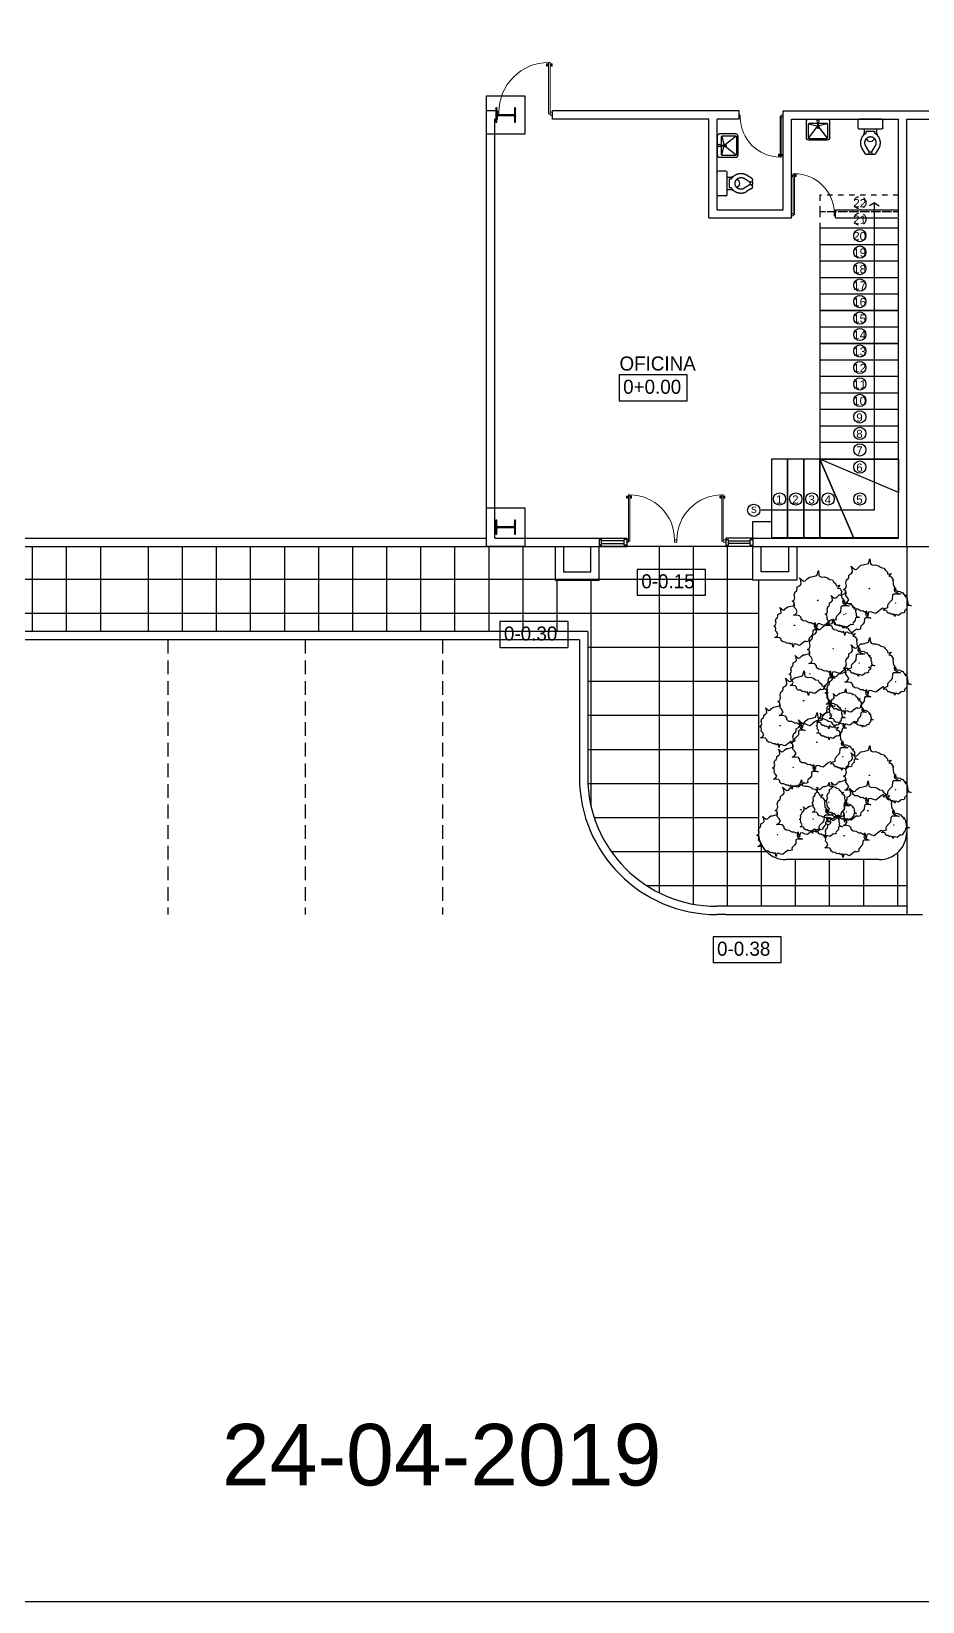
# Model space of a CAD drawing. Header units: inches. Extents: x 13 to 185, y 7 to 119.
# Drawn here: x 52.19 to 68.41, y 7.15 to 35.72 of the extents above; entities that cross this region are included whole.
import ezdxf

# ---------------------------------------------------------------- set-up
doc = ezdxf.new("R2010")
doc.units = ezdxf.units.IN
doc.header["$MEASUREMENT"] = 0
doc.linetypes.add('HIDDEN', pattern=[0.375, 0.25, -0.125])
for name, color, linetype in [('A-SANITARIOS Y LAVAMANOS', 1, 'Continuous'), ('AR_PAREDES', 2, 'Continuous'), ('arboles', 8, 'Continuous'), ('ARQ EXTERIORES', 2, 'Continuous'), ('ARQ TEXT', 2, 'Continuous'), ('DIM', 1, 'Continuous'), ('STL-HTCH', 1, 'Continuous'), ('STL-OBJT', 3, 'Continuous'), ('VENTANAS', 1, 'Continuous')]:
    doc.layers.add(name, color=color, linetype=linetype)
doc.layers.add('PUERTA', color=1, linetype='Continuous', lineweight=18)
doc.styles.add('ARQ', font='GOTHIC.TTF')
doc.styles.add('RO1', font='arial.ttf')
doc.styles.get("Standard").update_dxf_attribs({"font": 'arial.ttf'})

# ---------------------------------------------------------------- blocks, each defined once
blk = doc.blocks.new('INODORO')
for p, q in [((0, -0.225), (0, 0.225)), ((0.175, 0.25), (0.025, 0.25)), ((0.2, -0.225), (0.2, 0.225)), ((0.2, 0.126), (0.244, 0.126)), ((0.244, 0.126), (0.25, 0.126)), ((0.244, 0.084), (0.244, -0.084)), ((0.281, 0.084), (0.244, 0.084)), ((0.25, 0.126), (0.257, 0.126)), ((0.257, 0.126), (0.263, 0.127)), ((0.263, 0.127), (0.27, 0.127)), ((0.27, 0.127), (0.276, 0.128)), ((0.276, 0.128), (0.282, 0.129)), ((0.284, 0.09), (0.281, 0.084)), ((0.282, 0.129), (0.289, 0.131)), ((0.288, 0.096), (0.284, 0.09)), ((0.292, 0.102), (0.288, 0.096)), ((0.289, 0.131), (0.295, 0.132)), ((0.296, 0.108), (0.292, 0.102)), ((0.295, 0.132), (0.301, 0.134)), ((0.3, 0.113), (0.296, 0.108)), ((0.305, 0.119), (0.3, 0.113)), ((0.301, 0.134), (0.307, 0.136)), ((0.309, 0.124), (0.305, 0.119)), ((0.307, 0.136), (0.313, 0.138)), ((0.314, 0.129), (0.309, 0.124)), ((0.313, 0.138), (0.319, 0.141)), ((0.319, 0.134), (0.314, 0.129)), ((0.319, 0.141), (0.325, 0.143)), ((0.325, 0.139), (0.319, 0.134)), ((0.325, 0.143), (0.33, 0.146)), ((0.33, 0.144), (0.325, 0.139)), ((0.33, 0.146), (0.336, 0.149)), ((0.336, 0.148), (0.33, 0.144)), ((0.342, 0.153), (0.336, 0.148)), ((0.336, 0.149), (0.342, 0.152)), ((0.348, 0.157), (0.342, 0.153)), ((0.354, 0.161), (0.348, 0.157)), ((0.361, 0.165), (0.354, 0.161)), ((0.355, 0.011), (0.354, 0.008)), ((0.354, 0.008), (0.354, 0.004)), ((0.354, 0.004), (0.354, 0)), ((0.354, 0), (0.354, -0.004)), ((0.356, 0.019), (0.355, 0.015)), ((0.355, 0.015), (0.355, 0.011)), ((0.357, 0.022), (0.356, 0.019)), ((0.358, 0.029), (0.357, 0.026)), ((0.357, 0.026), (0.357, 0.022)), ((0.36, 0.033), (0.358, 0.029)), ((0.361, 0.036), (0.36, 0.033)), ((0.368, 0.168), (0.361, 0.165)), ((0.362, 0.04), (0.361, 0.036)), ((0.364, 0.043), (0.362, 0.04)), ((0.365, 0.046), (0.364, 0.043)), ((0.367, 0.05), (0.365, 0.046)), ((0.369, 0.053), (0.367, 0.05)), ((0.374, 0.172), (0.368, 0.168)), ((0.371, 0.056), (0.369, 0.053)), ((0.374, 0.06), (0.371, 0.056)), ((0.381, 0.175), (0.374, 0.172)), ((0.376, 0.063), (0.374, 0.06)), ((0.378, 0.066), (0.376, 0.063)), ((0.381, 0.069), (0.378, 0.066)), ((0.388, 0.178), (0.381, 0.175)), ((0.383, 0.072), (0.381, 0.069)), ((0.386, 0.074), (0.383, 0.072)), ((0.389, 0.077), (0.386, 0.074)), ((0.395, 0.181), (0.388, 0.178)), ((0.392, 0.08), (0.389, 0.077)), ((0.395, 0.082), (0.392, 0.08)), ((0.402, 0.183), (0.395, 0.181)), ((0.398, 0.085), (0.395, 0.082)), ((0.401, 0.087), (0.398, 0.085)), ((0.404, 0.089), (0.401, 0.087)), ((0.409, 0.185), (0.402, 0.183)), ((0.408, 0.091), (0.404, 0.089)), ((0.411, 0.093), (0.408, 0.091)), ((0.417, 0.187), (0.409, 0.185)), ((0.415, 0.095), (0.411, 0.093)), ((0.418, 0.097), (0.415, 0.095)), ((0.424, 0.189), (0.417, 0.187)), ((0.422, 0.099), (0.418, 0.097)), ((0.426, 0.101), (0.422, 0.099)), ((0.431, 0.191), (0.424, 0.189)), ((0.43, 0.102), (0.426, 0.101)), ((0.434, 0.104), (0.43, 0.102)), ((0.439, 0.192), (0.431, 0.191)), ((0.437, 0.105), (0.434, 0.104)), ((0.441, 0.106), (0.437, 0.105)), ((0.446, 0.193), (0.439, 0.192)), ((0.445, 0.107), (0.441, 0.106)), ((0.449, 0.108), (0.445, 0.107)), ((0.454, 0.194), (0.446, 0.193)), ((0.453, 0.109), (0.449, 0.108)), ((0.457, 0.11), (0.453, 0.109)), ((0.462, 0.195), (0.454, 0.194)), ((0.461, 0.111), (0.457, 0.11)), ((0.466, 0.111), (0.461, 0.111)), ((0.47, 0.195), (0.462, 0.195)), ((0.47, 0.111), (0.466, 0.111)), ((0.477, 0.196), (0.47, 0.195)), ((0.474, 0.112), (0.47, 0.111)), ((0.478, 0.112), (0.474, 0.112)), ((0.485, 0.196), (0.477, 0.196)), ((0.482, 0.112), (0.478, 0.112)), ((0.487, 0.112), (0.482, 0.112)), ((0.493, 0.195), (0.485, 0.196)), ((0.491, 0.111), (0.487, 0.112)), ((0.495, 0.111), (0.491, 0.111)), ((0.501, 0.195), (0.493, 0.195)), ((0.499, 0.111), (0.495, 0.111)), ((0.503, 0.11), (0.499, 0.111)), ((0.509, 0.194), (0.501, 0.195)), ((0.507, 0.109), (0.503, 0.11)), ((0.511, 0.108), (0.507, 0.109)), ((0.516, 0.193), (0.509, 0.194)), ((0.515, 0.108), (0.511, 0.108)), ((0.519, 0.106), (0.515, 0.108)), ((0.524, 0.192), (0.516, 0.193)), ((0.523, 0.105), (0.519, 0.106)), ((0.527, 0.104), (0.523, 0.105)), ((0.531, 0.191), (0.524, 0.192)), ((0.531, 0.103), (0.527, 0.104)), ((0.538, 0.189), (0.531, 0.191)), ((0.535, 0.101), (0.531, 0.103)), ((0.538, 0.099), (0.535, 0.101)), ((0.546, 0.187), (0.538, 0.189)), ((0.542, 0.098), (0.538, 0.099)), ((0.546, 0.096), (0.542, 0.098)), ((0.553, 0.185), (0.546, 0.187)), ((0.646, 0.034), (0.546, 0.096)), ((0.56, 0.183), (0.553, 0.185)), ((0.567, 0.18), (0.56, 0.183)), ((0.574, 0.177), (0.567, 0.18)), ((0.581, 0.174), (0.574, 0.177)), ((0.588, 0.171), (0.581, 0.174)), ((0.595, 0.167), (0.588, 0.171)), ((0.694, 0.106), (0.595, 0.167)), ((0.646, 0.034), (0.648, 0.033)), ((0.648, 0.033), (0.649, 0.032)), ((0.649, 0.032), (0.651, 0.032)), ((0.651, 0.032), (0.652, 0.031)), ((0.652, 0.031), (0.653, 0.031)), ((0.653, 0.031), (0.655, 0.03)), ((0.655, 0.03), (0.656, 0.03)), ((0.656, 0.03), (0.658, 0.029)), ((0.658, 0.029), (0.659, 0.029)), ((0.659, 0.029), (0.661, 0.029)), ((0.661, 0.029), (0.662, 0.029)), ((0.662, 0.029), (0.664, 0.028)), ((0.664, 0.028), (0.665, 0.028)), ((0.665, 0.028), (0.667, 0.028)), ((0.668, 0.025), (0.667, 0.028)), ((0.667, 0.028), (0.669, 0.028)), ((0.669, 0.021), (0.668, 0.025)), ((0.669, 0.028), (0.67, 0.028)), ((0.669, 0.018), (0.669, 0.021)), ((0.669, 0.014), (0.669, 0.018)), ((0.67, 0.011), (0.669, 0.014)), ((0.67, 0.028), (0.672, 0.028)), ((0.67, 0.007), (0.67, 0.011)), ((0.67, 0.004), (0.67, 0.007)), ((0.67, 0), (0.67, 0.004)), ((0.67, -0.003), (0.67, 0)), ((0.672, 0.028), (0.673, 0.028)), ((0.673, 0.028), (0.675, 0.028)), ((0.675, 0.028), (0.676, 0.028)), ((0.676, 0.028), (0.678, 0.029)), ((0.678, 0.029), (0.679, 0.029)), ((0.679, 0.029), (0.681, 0.029)), ((0.681, 0.029), (0.682, 0.029)), ((0.682, 0.029), (0.684, 0.03)), ((0.684, 0.03), (0.685, 0.03)), ((0.685, 0.03), (0.687, 0.031)), ((0.687, 0.031), (0.688, 0.031)), ((0.688, 0.031), (0.69, 0.032)), ((0.69, 0.032), (0.691, 0.032)), ((0.691, 0.032), (0.692, 0.033)), ((0.692, 0.033), (0.694, 0.034)), ((0.695, 0.105), (0.694, 0.106)), ((0.694, 0.034), (0.695, 0.034)), ((0.696, 0.105), (0.695, 0.105)), ((0.695, 0.034), (0.696, 0.035)), ((0.698, 0.104), (0.696, 0.105)), ((0.696, 0.035), (0.698, 0.036)), ((0.699, 0.103), (0.698, 0.104)), ((0.698, 0.036), (0.699, 0.037)), ((0.7, 0.102), (0.699, 0.103)), ((0.699, 0.037), (0.7, 0.037)), ((0.701, 0.101), (0.7, 0.102)), ((0.7, 0.037), (0.701, 0.038)), ((0.703, 0.1), (0.701, 0.101)), ((0.701, 0.038), (0.703, 0.039)), ((0.704, 0.1), (0.703, 0.1)), ((0.703, 0.039), (0.704, 0.04)), ((0.705, 0.099), (0.704, 0.1)), ((0.704, 0.04), (0.705, 0.041)), ((0.706, 0.098), (0.705, 0.099)), ((0.705, 0.041), (0.706, 0.042)), ((0.707, 0.097), (0.706, 0.098)), ((0.706, 0.042), (0.707, 0.043)), ((0.708, 0.095), (0.707, 0.097)), ((0.707, 0.043), (0.708, 0.044)), ((0.709, 0.094), (0.708, 0.095)), ((0.708, 0.044), (0.709, 0.045)), ((0.709, 0.093), (0.709, 0.094)), ((0.71, 0.092), (0.709, 0.093)), ((0.709, 0.047), (0.71, 0.048)), ((0.709, 0.045), (0.709, 0.047)), ((0.711, 0.091), (0.71, 0.092)), ((0.71, 0.048), (0.711, 0.049)), ((0.712, 0.09), (0.711, 0.091)), ((0.711, 0.049), (0.712, 0.05)), ((0.713, 0.043), (0.711, 0.049)), ((0.713, 0.088), (0.712, 0.09)), ((0.712, 0.05), (0.713, 0.051)), ((0.713, 0.087), (0.713, 0.088)), ((0.714, 0.086), (0.713, 0.087)), ((0.713, 0.053), (0.714, 0.054)), ((0.713, 0.051), (0.713, 0.053)), ((0.714, 0.037), (0.713, 0.043)), ((0.714, 0.085), (0.714, 0.086)), ((0.715, 0.083), (0.714, 0.085)), ((0.714, 0.055), (0.715, 0.056)), ((0.714, 0.054), (0.714, 0.055)), ((0.715, 0.03), (0.714, 0.037)), ((0.715, 0.082), (0.715, 0.083)), ((0.716, 0.081), (0.715, 0.082)), ((0.715, 0.058), (0.716, 0.059)), ((0.715, 0.056), (0.715, 0.058)), ((0.716, 0.024), (0.715, 0.03)), ((0.716, 0.079), (0.716, 0.081)), ((0.717, 0.078), (0.716, 0.079)), ((0.716, 0.06), (0.717, 0.062)), ((0.716, 0.059), (0.716, 0.06)), ((0.717, 0.018), (0.716, 0.024)), ((0.717, 0.077), (0.717, 0.078)), ((0.717, 0.075), (0.717, 0.077)), ((0.717, 0.074), (0.717, 0.075)), ((0.717, 0.073), (0.717, 0.074)), ((0.717, 0.071), (0.717, 0.073)), ((0.718, 0.07), (0.717, 0.071)), ((0.717, 0.068), (0.718, 0.07)), ((0.717, 0.067), (0.717, 0.068)), ((0.717, 0.066), (0.717, 0.067)), ((0.717, 0.064), (0.717, 0.066)), ((0.717, 0.063), (0.717, 0.064)), ((0.717, 0.062), (0.717, 0.063)), ((0.717, 0.012), (0.717, 0.018)), ((0.717, 0.006), (0.717, 0.012)), ((0.718, 0), (0.717, 0.006)), ((0.717, -0.006), (0.718, 0)), ((0.175, -0.25), (0.025, -0.25)), ((0.2, -0.126), (0.244, -0.126)), ((0.244, -0.084), (0.281, -0.084)), ((0.269, -0.127), (0.244, -0.126)), ((0.295, -0.133), (0.269, -0.127)), ((0.281, -0.084), (0.284, -0.09)), ((0.284, -0.09), (0.288, -0.096)), ((0.288, -0.096), (0.292, -0.102)), ((0.292, -0.102), (0.296, -0.108)), ((0.319, -0.141), (0.295, -0.133)), ((0.296, -0.108), (0.3, -0.113)), ((0.3, -0.113), (0.305, -0.119)), ((0.305, -0.119), (0.309, -0.124)), ((0.309, -0.124), (0.314, -0.129)), ((0.314, -0.129), (0.319, -0.134)), ((0.319, -0.134), (0.325, -0.139)), ((0.342, -0.152), (0.319, -0.141)), ((0.325, -0.139), (0.33, -0.144)), ((0.33, -0.144), (0.336, -0.148)), ((0.336, -0.148), (0.342, -0.152)), ((0.342, -0.152), (0.348, -0.157)), ((0.348, -0.157), (0.354, -0.161)), ((0.354, -0.004), (0.354, -0.007)), ((0.354, -0.007), (0.355, -0.011)), ((0.354, -0.161), (0.361, -0.165)), ((0.355, -0.011), (0.355, -0.015)), ((0.355, -0.015), (0.356, -0.018)), ((0.356, -0.018), (0.357, -0.022)), ((0.357, -0.022), (0.357, -0.026)), ((0.357, -0.026), (0.358, -0.029)), ((0.358, -0.029), (0.36, -0.033)), ((0.36, -0.033), (0.361, -0.036)), ((0.361, -0.036), (0.362, -0.04)), ((0.361, -0.165), (0.368, -0.168)), ((0.362, -0.04), (0.364, -0.043)), ((0.364, -0.043), (0.365, -0.046)), ((0.365, -0.046), (0.367, -0.05)), ((0.367, -0.05), (0.369, -0.053)), ((0.368, -0.168), (0.374, -0.172)), ((0.369, -0.053), (0.371, -0.056)), ((0.371, -0.056), (0.374, -0.06)), ((0.374, -0.06), (0.376, -0.063)), ((0.374, -0.172), (0.381, -0.175)), ((0.376, -0.063), (0.378, -0.066)), ((0.378, -0.066), (0.381, -0.069)), ((0.381, -0.069), (0.383, -0.072)), ((0.381, -0.175), (0.388, -0.178)), ((0.383, -0.072), (0.386, -0.074)), ((0.386, -0.074), (0.389, -0.077)), ((0.388, -0.178), (0.395, -0.181)), ((0.389, -0.077), (0.392, -0.08)), ((0.392, -0.08), (0.395, -0.082)), ((0.395, -0.082), (0.398, -0.085)), ((0.395, -0.181), (0.402, -0.183)), ((0.398, -0.085), (0.401, -0.087)), ((0.401, -0.087), (0.404, -0.089)), ((0.402, -0.183), (0.409, -0.185)), ((0.404, -0.089), (0.408, -0.091)), ((0.408, -0.091), (0.411, -0.093)), ((0.409, -0.185), (0.417, -0.187)), ((0.411, -0.093), (0.415, -0.095)), ((0.415, -0.095), (0.418, -0.097)), ((0.417, -0.187), (0.424, -0.189)), ((0.418, -0.097), (0.422, -0.099)), ((0.422, -0.099), (0.426, -0.101)), ((0.424, -0.189), (0.431, -0.191)), ((0.426, -0.101), (0.43, -0.102)), ((0.43, -0.102), (0.434, -0.104)), ((0.431, -0.191), (0.439, -0.192)), ((0.434, -0.104), (0.437, -0.105)), ((0.437, -0.105), (0.441, -0.106)), ((0.439, -0.192), (0.446, -0.193)), ((0.441, -0.106), (0.445, -0.107)), ((0.445, -0.107), (0.449, -0.108)), ((0.446, -0.193), (0.454, -0.194)), ((0.449, -0.108), (0.453, -0.109)), ((0.453, -0.109), (0.457, -0.11)), ((0.454, -0.194), (0.462, -0.195)), ((0.457, -0.11), (0.461, -0.11)), ((0.461, -0.11), (0.466, -0.111)), ((0.462, -0.195), (0.47, -0.195)), ((0.466, -0.111), (0.47, -0.111)), ((0.47, -0.111), (0.474, -0.112)), ((0.47, -0.195), (0.477, -0.196)), ((0.474, -0.112), (0.478, -0.112)), ((0.477, -0.196), (0.485, -0.195)), ((0.478, -0.112), (0.482, -0.112)), ((0.482, -0.112), (0.487, -0.112)), ((0.485, -0.195), (0.493, -0.195)), ((0.487, -0.112), (0.491, -0.111)), ((0.491, -0.111), (0.495, -0.111)), ((0.493, -0.195), (0.501, -0.195)), ((0.495, -0.111), (0.499, -0.111)), ((0.499, -0.111), (0.503, -0.11)), ((0.501, -0.195), (0.509, -0.194)), ((0.503, -0.11), (0.507, -0.109)), ((0.507, -0.109), (0.511, -0.108)), ((0.509, -0.194), (0.516, -0.193)), ((0.511, -0.108), (0.515, -0.107)), ((0.515, -0.107), (0.519, -0.106)), ((0.516, -0.193), (0.524, -0.192)), ((0.519, -0.106), (0.523, -0.105)), ((0.523, -0.105), (0.527, -0.104)), ((0.524, -0.192), (0.531, -0.191)), ((0.527, -0.104), (0.531, -0.103)), ((0.531, -0.103), (0.535, -0.101)), ((0.531, -0.191), (0.538, -0.189)), ((0.535, -0.101), (0.538, -0.099)), ((0.538, -0.099), (0.542, -0.098)), ((0.538, -0.189), (0.546, -0.187)), ((0.542, -0.098), (0.546, -0.096)), ((0.646, -0.034), (0.546, -0.096)), ((0.546, -0.187), (0.553, -0.185)), ((0.553, -0.185), (0.56, -0.183)), ((0.56, -0.183), (0.567, -0.18)), ((0.567, -0.18), (0.574, -0.177)), ((0.574, -0.177), (0.581, -0.174)), ((0.581, -0.174), (0.588, -0.171)), ((0.588, -0.171), (0.595, -0.167)), ((0.694, -0.106), (0.595, -0.167)), ((0.648, -0.033), (0.646, -0.034)), ((0.649, -0.032), (0.648, -0.033)), ((0.651, -0.032), (0.649, -0.032)), ((0.652, -0.031), (0.651, -0.032)), ((0.653, -0.031), (0.652, -0.031)), ((0.655, -0.03), (0.653, -0.031)), ((0.656, -0.03), (0.655, -0.03)), ((0.658, -0.029), (0.656, -0.03)), ((0.659, -0.029), (0.658, -0.029)), ((0.661, -0.029), (0.659, -0.029)), ((0.662, -0.028), (0.661, -0.029)), ((0.664, -0.028), (0.662, -0.028)), ((0.665, -0.028), (0.664, -0.028)), ((0.667, -0.028), (0.665, -0.028)), ((0.667, -0.028), (0.668, -0.024)), ((0.669, -0.028), (0.667, -0.028)), ((0.668, -0.024), (0.669, -0.021)), ((0.669, -0.014), (0.67, -0.01)), ((0.669, -0.017), (0.669, -0.014)), ((0.669, -0.021), (0.669, -0.017)), ((0.67, -0.028), (0.669, -0.028)), ((0.67, -0.007), (0.67, -0.003)), ((0.67, -0.01), (0.67, -0.007)), ((0.672, -0.028), (0.67, -0.028)), ((0.673, -0.028), (0.672, -0.028)), ((0.675, -0.028), (0.673, -0.028)), ((0.676, -0.028), (0.675, -0.028)), ((0.678, -0.028), (0.676, -0.028)), ((0.679, -0.029), (0.678, -0.028)), ((0.681, -0.029), (0.679, -0.029)), ((0.682, -0.029), (0.681, -0.029)), ((0.684, -0.03), (0.682, -0.029)), ((0.685, -0.03), (0.684, -0.03)), ((0.687, -0.031), (0.685, -0.03)), ((0.688, -0.031), (0.687, -0.031)), ((0.69, -0.032), (0.688, -0.031)), ((0.691, -0.032), (0.69, -0.032)), ((0.692, -0.033), (0.691, -0.032)), ((0.694, -0.034), (0.692, -0.033)), ((0.695, -0.034), (0.694, -0.034)), ((0.694, -0.106), (0.695, -0.105)), ((0.696, -0.035), (0.695, -0.034)), ((0.695, -0.105), (0.696, -0.105)), ((0.698, -0.036), (0.696, -0.035)), ((0.696, -0.105), (0.698, -0.104)), ((0.699, -0.037), (0.698, -0.036)), ((0.698, -0.104), (0.699, -0.103)), ((0.7, -0.037), (0.699, -0.037)), ((0.699, -0.103), (0.7, -0.102)), ((0.701, -0.038), (0.7, -0.037)), ((0.7, -0.102), (0.701, -0.101)), ((0.703, -0.039), (0.701, -0.038)), ((0.701, -0.101), (0.703, -0.1)), ((0.704, -0.04), (0.703, -0.039)), ((0.703, -0.1), (0.704, -0.099)), ((0.705, -0.041), (0.704, -0.04)), ((0.704, -0.099), (0.705, -0.098)), ((0.706, -0.042), (0.705, -0.041)), ((0.705, -0.098), (0.706, -0.097)), ((0.707, -0.043), (0.706, -0.042)), ((0.706, -0.097), (0.707, -0.096)), ((0.708, -0.044), (0.707, -0.043)), ((0.707, -0.096), (0.708, -0.095)), ((0.709, -0.045), (0.708, -0.044)), ((0.708, -0.095), (0.709, -0.094)), ((0.709, -0.047), (0.709, -0.045)), ((0.71, -0.048), (0.709, -0.047)), ((0.709, -0.093), (0.71, -0.092)), ((0.709, -0.094), (0.709, -0.093)), ((0.711, -0.049), (0.71, -0.048)), ((0.71, -0.092), (0.711, -0.091)), ((0.711, -0.049), (0.713, -0.043)), ((0.712, -0.05), (0.711, -0.049)), ((0.711, -0.091), (0.712, -0.09)), ((0.713, -0.051), (0.712, -0.05)), ((0.712, -0.09), (0.713, -0.088)), ((0.713, -0.043), (0.714, -0.036)), ((0.713, -0.053), (0.713, -0.051)), ((0.714, -0.054), (0.713, -0.053)), ((0.713, -0.087), (0.714, -0.086)), ((0.713, -0.088), (0.713, -0.087)), ((0.714, -0.036), (0.715, -0.03)), ((0.714, -0.055), (0.714, -0.054)), ((0.715, -0.056), (0.714, -0.055)), ((0.714, -0.085), (0.715, -0.083)), ((0.714, -0.086), (0.714, -0.085)), ((0.715, -0.03), (0.716, -0.024)), ((0.715, -0.058), (0.715, -0.056)), ((0.716, -0.059), (0.715, -0.058)), ((0.715, -0.082), (0.716, -0.081)), ((0.715, -0.083), (0.715, -0.082)), ((0.716, -0.024), (0.717, -0.018)), ((0.716, -0.06), (0.716, -0.059)), ((0.717, -0.062), (0.716, -0.06)), ((0.716, -0.079), (0.717, -0.078)), ((0.716, -0.081), (0.716, -0.079)), ((0.717, -0.012), (0.717, -0.006)), ((0.717, -0.018), (0.717, -0.012)), ((0.717, -0.063), (0.717, -0.062)), ((0.717, -0.064), (0.717, -0.063)), ((0.717, -0.066), (0.717, -0.064)), ((0.717, -0.067), (0.717, -0.066)), ((0.717, -0.068), (0.717, -0.067)), ((0.718, -0.07), (0.717, -0.068)), ((0.717, -0.071), (0.718, -0.07)), ((0.717, -0.073), (0.717, -0.071)), ((0.717, -0.074), (0.717, -0.073)), ((0.717, -0.075), (0.717, -0.074)), ((0.717, -0.077), (0.717, -0.075)), ((0.717, -0.078), (0.717, -0.077))]:
    blk.add_line(p, q)
for centre, radius, start, end in [((0.025, 0.225), 0.025, 89.9998, 179.9998), ((0.175, 0.225), 0.025, 359.9998, 89.9998), ((0.382, 0.002), 0.0739, 270.8433, 85.6521), ((0.025, -0.225), 0.025, 179.9998, 269.9998), ((0.175, -0.225), 0.025, 269.9998, 359.9998)]:
    blk.add_arc(centre, radius, start, end)
blk = doc.blocks.new('lav-1')
for p, q in [((-0.165, -0.078), (-0.017, -0.116)), ((-0.165, -0.329), (-0.014, -0.135)), ((0.165, -0.329), (0.014, -0.135)), ((0.165, -0.078), (0.017, -0.116))]:
    blk.add_line(p, q)
blk.add_lwpolyline([(-0.16, 0, 0.414214), (-0.2, -0.04), (-0.2, -0.32, 0.414214), (-0.16, -0.36), (0.16, -0.36, 0.414214), (0.2, -0.32), (0.2, -0.04, 0.414214), (0.16, 0)], format="xyb", close=True)
for points in [[(0.01, -0.073), (0.151, -0.073, -0.414214), (0.171, -0.093), (0.171, -0.315, -0.414214), (0.151, -0.335), (-0.151, -0.335, -0.414214), (-0.171, -0.315), (-0.171, -0.093, -0.414214), (-0.151, -0.073), (-0.01, -0.073)], [(0.01, -0.054), (0.01, -0.146, -1), (-0.01, -0.146), (-0.01, -0.054)]]:
    blk.add_lwpolyline(points, format="xyb")
blk.add_circle((0, -0.034), 0.0218)
for start, end in [(122.9959, 237.0041), (302.9959, 57.0041)]:
    blk.add_arc((0, -0.123), 0.0184, start, end)
blk = doc.blocks.new('P70')
at = {"layer": 'PUERTA'}
for p, q in [((455744.451, 299347.617), (455744.451, 299347.635)), ((455745.12, 299347.635), (455744.451, 299347.635)), ((455745.103, 299347.617), (455744.451, 299347.617)), ((455744.47, 299347.661), (455744.493, 299347.661)), ((455744.493, 299347.652), (455744.47, 299347.652)), ((455744.493, 299347.6), (455744.47, 299347.6)), ((455744.47, 299347.591), (455744.493, 299347.591)), ((455744.473, 299347.635), (455744.473, 299347.652)), ((455744.473, 299347.617), (455744.473, 299347.6)), ((455744.49, 299347.635), (455744.49, 299347.652)), ((455744.49, 299347.617), (455744.49, 299347.6)), ((455745.085, 299347.635), (455745.085, 299347.665)), ((455745.103, 299347.617), (455745.103, 299347.635)), ((455745.12, 299347.635), (455745.12, 299347.665)), ((455745.085, 299346.966), (455745.085, 299346.983)), ((455745.085, 299346.983), (455745.12, 299346.983)), ((455745.12, 299346.966), (455745.12, 299346.983))]:
    blk.add_line(p, q, dxfattribs=at)
for centre, radius, start, end in [((455745.085, 299347.617), 0.634, 180.0085, 270.0085), ((455744.47, 299347.657), 0.00431, 90.0085, 270.0085), ((455744.47, 299347.596), 0.00431, 90.0085, 270.0085), ((455744.493, 299347.657), 0.00431, 270.0085, 90.0085), ((455744.493, 299347.596), 0.00431, 270.0085, 90.0085)]:
    blk.add_arc(centre, radius, start, end, dxfattribs=at)
blk = doc.blocks.new('ARB')
at = {"layer": 'arboles'}
for points in [[(455747.588, 299393.836), (455747.573, 299393.893), (455747.548, 299393.88), (455747.525, 299393.895), (455747.501, 299393.893), (455747.464, 299393.915), (455747.428, 299393.917), (455747.403, 299393.939), (455747.403, 299393.959), (455747.384, 299393.981), (455747.35, 299393.986), (455747.308, 299393.986), (455747.336, 299394), (455747.356, 299394.032), (455747.338, 299394.064), (455747.319, 299394.083), (455747.323, 299394.113), (455747.317, 299394.142), (455747.293, 299394.157), (455747.316, 299394.169), (455747.327, 299394.203), (455747.319, 299394.235), (455747.329, 299394.272), (455747.35, 299394.286), (455747.356, 299394.306), (455747.356, 299394.33), (455747.386, 299394.345), (455747.401, 299394.365), (455747.398, 299394.409), (455747.384, 299394.44), (455747.409, 299394.416), (455747.434, 299394.399), (455747.453, 299394.404), (455747.476, 299394.428), (455747.504, 299394.45), (455747.531, 299394.453), (455747.594, 299394.47), (455747.611, 299394.528), (455747.619, 299394.47), (455747.626, 299394.46), (455747.653, 299394.45), (455747.682, 299394.453), (455747.724, 299394.44), (455747.748, 299394.421), (455747.781, 299394.416), (455747.796, 299394.394), (455747.825, 299394.367), (455747.827, 299394.347), (455747.836, 299394.343), (455747.871, 299394.35), (455747.842, 299394.316), (455747.871, 299394.311), (455747.88, 299394.298), (455747.892, 299394.276), (455747.899, 299394.272), (455747.89, 299394.259), (455747.897, 299394.198), (455747.911, 299394.184), (455747.905, 299394.152), (455747.912, 299394.13), (455747.947, 299394.113), (455747.985, 299394.098), (455747.951, 299394.1), (455747.903, 299394.1), (455747.886, 299394.086), (455747.882, 299394.03), (455747.863, 299394.008), (455747.83, 299393.973), (455747.825, 299393.956), (455747.827, 299393.932), (455747.789, 299393.919), (455747.769, 299393.929), (455747.747, 299393.915), (455747.684, 299393.863), (455747.657, 299393.871), (455747.623, 299393.885), (455747.596, 299393.88)], [(455747.605, 299394.162), (455747.6, 299394.169), (455747.611, 299394.169)], [(455747.922, 299393.991), (455747.919, 299393.994), (455747.924, 299393.994)], [(455747.321, 299393.859), (455747.316, 299393.865), (455747.325, 299393.865)]]:
    blk.add_lwpolyline(points, close=True, dxfattribs=at)
for points in [[(455747.556, 299393.886), (455747.565, 299393.877), (455747.56, 299393.851), (455747.567, 299393.834), (455747.594, 299393.82), (455747.624, 299393.808), (455747.597, 299393.81), (455747.559, 299393.81), (455747.545, 299393.799), (455747.542, 299393.754), (455747.527, 299393.736), (455747.501, 299393.709), (455747.496, 299393.695), (455747.498, 299393.675), (455747.467, 299393.666), (455747.452, 299393.673), (455747.434, 299393.662), (455747.383, 299393.621), (455747.362, 299393.626), (455747.335, 299393.638), (455747.313, 299393.634), (455747.307, 299393.599), (455747.295, 299393.644), (455747.275, 299393.634), (455747.257, 299393.646), (455747.237, 299393.644), (455747.208, 299393.662), (455747.179, 299393.664), (455747.159, 299393.681), (455747.159, 299393.697), (455747.144, 299393.714), (455747.116, 299393.718), (455747.083, 299393.718), (455747.106, 299393.73), (455747.121, 299393.755), (455747.107, 299393.781), (455747.092, 299393.797), (455747.095, 299393.82), (455747.09, 299393.844), (455747.071, 299393.855), (455747.089, 299393.865), (455747.098, 299393.892), (455747.092, 299393.918), (455747.1, 299393.947), (455747.116, 299393.959), (455747.121, 299393.975), (455747.121, 299393.994), (455747.145, 299394.006), (455747.158, 299394.022), (455747.155, 299394.057), (455747.144, 299394.082), (455747.164, 299394.063), (455747.184, 299394.049), (455747.199, 299394.053), (455747.217, 299394.072), (455747.24, 299394.09), (455747.261, 299394.092), (455747.312, 299394.106), (455747.32, 299394.134)], [(455747.908, 299394.143), (455747.916, 299394.145), (455747.924, 299394.174), (455747.928, 299394.145), (455747.932, 299394.14), (455747.945, 299394.135), (455747.96, 299394.136), (455747.981, 299394.13), (455747.993, 299394.12), (455748.009, 299394.118), (455748.017, 299394.107), (455748.031, 299394.093), (455748.032, 299394.083), (455748.037, 299394.081), (455748.054, 299394.085), (455748.04, 299394.068), (455748.054, 299394.065), (455748.059, 299394.059), (455748.065, 299394.048), (455748.068, 299394.046), (455748.064, 299394.039), (455748.067, 299394.009), (455748.074, 299394.002), (455748.071, 299393.986), (455748.075, 299393.975), (455748.092, 299393.966), (455748.111, 299393.959), (455748.094, 299393.96), (455748.07, 299393.96), (455748.062, 299393.953), (455748.06, 299393.925), (455748.05, 299393.914), (455748.034, 299393.896), (455748.031, 299393.888), (455748.032, 299393.876), (455748.013, 299393.87), (455748.004, 299393.874), (455747.992, 299393.867), (455747.961, 299393.841), (455747.947, 299393.845), (455747.93, 299393.852), (455747.917, 299393.85), (455747.913, 299393.828), (455747.905, 299393.856), (455747.893, 299393.85), (455747.881, 299393.857), (455747.869, 299393.856), (455747.851, 299393.867), (455747.833, 299393.868), (455747.82, 299393.879), (455747.82, 299393.889), (455747.811, 299393.9), (455747.794, 299393.903), (455747.773, 299393.903), (455747.787, 299393.91), (455747.794, 299393.922)]]:
    blk.add_lwpolyline(points, dxfattribs=at)

msp = doc.modelspace()

# ---------------------------------------------------------------- hatches: boundary and pattern name
at = {"layer": 'STL-HTCH'}
h = msp.add_hatch(dxfattribs=at)
h.set_pattern_fill('STEEL', scale=0.1016, angle=-89.999997, style=0)
h.set_pattern_definition([(135.00000308, (7704.829312, -11562.992926), (-0.008980255639, -0.008980256603), []), (135.00000308, (7704.822962, -11562.992926), (-0.008980255639, -0.008980256603), [])])
edge = h.paths.add_edge_path()
edge.add_line((61.00541, 34.07136), (61.00541, 34.32714))
edge.add_line((61.00541, 34.32714), (60.98547, 34.32714))
edge.add_line((60.98547, 34.32714), (60.98547, 34.22472))
edge.add_arc((60.96572, 34.22472), 0.01975, 269.999997, 359.999997, ccw=False)
edge.add_line((60.96572, 34.20497), (60.68518, 34.20497))
edge.add_arc((60.68518, 34.22472), 0.01975, 179.999997, 269.999997, ccw=False)
edge.add_line((60.66543, 34.22472), (60.66543, 34.32714))
edge.add_line((60.66543, 34.32714), (60.64549, 34.32714))
edge.add_line((60.64549, 34.32714), (60.64549, 34.07136))
edge.add_line((60.64549, 34.07136), (60.66543, 34.07136))
edge.add_line((60.66543, 34.07136), (60.66543, 34.17379))
edge.add_arc((60.68518, 34.17379), 0.01975, 89.999997, 179.999997, ccw=False)
edge.add_line((60.68518, 34.19354), (60.96572, 34.19354))
edge.add_arc((60.96572, 34.17379), 0.01975, 359.999997, 449.999997, ccw=False)
edge.add_line((60.98547, 34.17379), (60.98547, 34.07136))
edge.add_line((60.98547, 34.07136), (61.00541, 34.07136))
h = msp.add_hatch(dxfattribs=at)
h.set_pattern_fill('STEEL', scale=0.1016, angle=-89.999997, style=0)
h.set_pattern_definition([(135.00000308, (7704.829312, -11570.492926), (-0.008980255639, -0.008980256603), []), (135.00000308, (7704.822962, -11570.492926), (-0.008980255639, -0.008980256603), [])])
edge = h.paths.add_edge_path()
edge.add_line((61.00541, 26.57136), (61.00541, 26.82714))
edge.add_line((61.00541, 26.82714), (60.98547, 26.82714))
edge.add_line((60.98547, 26.82714), (60.98547, 26.72472))
edge.add_arc((60.96572, 26.72472), 0.01975, 269.999997, 359.999997, ccw=False)
edge.add_line((60.96572, 26.70497), (60.68518, 26.70497))
edge.add_arc((60.68518, 26.72472), 0.01975, 179.999997, 269.999997, ccw=False)
edge.add_line((60.66543, 26.72472), (60.66543, 26.82714))
edge.add_line((60.66543, 26.82714), (60.64549, 26.82714))
edge.add_line((60.64549, 26.82714), (60.64549, 26.57136))
edge.add_line((60.64549, 26.57136), (60.66543, 26.57136))
edge.add_line((60.66543, 26.57136), (60.66543, 26.67379))
edge.add_arc((60.68518, 26.67379), 0.01975, 89.999997, 179.999997, ccw=False)
edge.add_line((60.68518, 26.69354), (60.96572, 26.69354))
edge.add_arc((60.96572, 26.67379), 0.01975, 359.999997, 449.999997, ccw=False)
edge.add_line((60.98547, 26.67379), (60.98547, 26.57136))
edge.add_line((60.98547, 26.57136), (61.00541, 26.57136))

# ---------------------------------------------------------------- linework, layer by layer
for p, q in [((65.87573, 34.27425), (69.79566, 34.27428)), ((68.12568, 34.12425), (69.79566, 34.12425)), ((65.32556, 26.49926), (65.32556, 26.79926)), ((65.32556, 26.79926), (65.66056, 26.79926)), ((65.66056, 26.79926), (65.66056, 26.49931)), ((52.20564, 26.34925, -0.00004), (52.20564, 24.79926, 0.00001)), ((52.82564, 26.34925, -0.00004), (52.82564, 24.79927, 0.00001)), ((52.82564, 26.34925, -0.00004), (52.82564, 24.79927, 0.00001)), ((53.44564, 26.34925, -0.00004), (53.44564, 24.79927, 0.00001)), ((54.3156, 26.34923, -0.00004), (54.31561, 24.79925, 0.00001)), ((54.9356, 26.34923, -0.00004), (54.93561, 24.79925, 0.00001)), ((55.5556, 26.34923, -0.00004), (55.55561, 24.79925, 0.00001)), ((56.1756, 26.34923, -0.00004), (56.17561, 24.79925, 0.00001)), ((56.7956, 26.34923, -0.00004), (56.79561, 24.79925, 0.00001)), ((57.4156, 26.34923, -0.00004), (57.41561, 24.79925, 0.00001)), ((58.0356, 26.34923, -0.00004), (58.03561, 24.79925, 0.00001)), ((58.6556, 26.34923, -0.00004), (58.65561, 24.79925, 0.00001)), ((59.2756, 26.34923, -0.00004), (59.27561, 24.79925, 0.00001)), ((59.8956, 26.34923, -0.00004), (59.89561, 24.79925, 0.00001)), ((60.5156, 26.34923, -0.00004), (60.51561, 24.79925, 0.00001)), ((61.1356, 26.34923, -0.00004), (61.13561, 24.79925, 0.00001)), ((63.6156, 26.34924, -0.00002), (63.61562, 20.04777, 0.00016)), ((64.2356, 26.34925, -0.00002), (64.23562, 19.83926, 0.00016)), ((64.8556, 26.34925, -0.00002), (64.85562, 19.80238, 0.00016)), ((65.32561, 26.49927), (65.32567, 26.34926)), ((61.7556, 25.73583, -0.00002), (61.75561, 24.79925, 0.00001)), ((62.3756, 25.73583, -0.00002), (62.37561, 21.62946, 0.00011)), ((65.47561, 20.9313, 0.00013), (65.47562, 19.79925, 0.00016)), ((67.62562, 20.64926), (65.92561, 20.64926)), ((66.09561, 20.64926, 0.00014), (66.09562, 19.79925, 0.00016)), ((66.71561, 20.64926, 0.00014), (66.71562, 19.79926, 0.00016)), ((67.33561, 20.64926, 0.00014), (67.33562, 19.79926, 0.00016)), ((67.95561, 20.77362, 0.00014), (67.95562, 19.79926, 0.00016)), ((68.12562, 19.79926), (64.66741, 19.79925)), ((65.32545, 19.64925), (68.41415, 19.64926, 0.00017))]:
    msp.add_line(p, q)
msp.add_lwpolyline([(12.95513, 7.14569), (184.95513, 7.14569), (184.95513, 119.14569), (12.95513, 119.14569)], close=True)
for points in [[(65.47698, 27.01154), (67.53659, 27.01154), (67.53659, 32.60379)], [(67.53659, 32.60379), (67.44904, 32.54953)], [(67.53659, 32.60379), (67.62413, 32.54953)], [(66.54556, 31.84431), (67.97556, 31.84431), (67.97556, 32.13931), (66.54556, 32.13931), (66.54556, 31.84431)], [(66.54556, 31.54431), (67.97556, 31.54431), (67.97556, 31.83931), (66.54556, 31.83931), (66.54556, 31.54431)], [(66.54556, 31.24431), (67.97556, 31.24431), (67.97556, 31.53931), (66.54556, 31.53931), (66.54556, 31.24431)], [(66.54556, 30.94431), (67.97556, 30.94431), (67.97556, 31.23931), (66.54556, 31.23931), (66.54556, 30.94431)], [(66.54556, 30.64431), (67.97556, 30.64431), (67.97556, 30.93931), (66.54556, 30.93931), (66.54556, 30.64431)], [(66.54556, 30.34431), (67.97556, 30.34431), (67.97556, 30.63931), (66.54556, 30.63931), (66.54556, 30.34431)], [(66.54556, 30.04431), (67.97556, 30.04431), (67.97556, 30.33931), (66.54556, 30.33931), (66.54556, 30.04431)], [(66.54556, 29.74431), (67.97556, 29.74431), (67.97556, 30.03931), (66.54556, 30.03931), (66.54556, 29.74431)], [(66.54556, 29.44431), (67.97556, 29.44431), (67.97556, 29.73931), (66.54556, 29.73931), (66.54556, 29.44431)], [(66.54556, 29.14431), (67.97556, 29.14431), (67.97556, 29.43931), (66.54556, 29.43931), (66.54556, 29.14431)], [(66.54556, 28.84431), (67.97556, 28.84431), (67.97556, 29.13931), (66.54556, 29.13931), (66.54556, 28.84431)], [(66.54556, 28.54431), (67.97556, 28.54431), (67.97556, 28.83931), (66.54556, 28.83931), (66.54556, 28.54431)], [(66.54556, 28.24431), (67.97556, 28.24431), (67.97556, 28.53931), (66.54556, 28.53931), (66.54556, 28.24431)], [(66.54556, 27.94431), (67.97556, 27.94431), (67.97556, 28.23931), (66.54556, 28.23931), (66.54556, 27.94431)], [(65.66056, 26.50931), (65.95556, 26.50931), (65.95556, 27.93931), (65.66056, 27.93931), (65.66056, 26.50931)], [(65.95556, 26.50931), (66.25056, 26.50931), (66.25056, 27.93931), (65.95556, 27.93931), (65.95556, 26.50931)], [(66.25056, 26.50931), (66.54556, 26.50931), (66.54556, 27.93931), (66.25056, 27.93931), (66.25056, 26.50931)], [(66.54556, 27.93931), (66.54556, 26.50931), (67.15556, 26.50931), (66.54556, 27.93931)], [(66.54556, 27.93931), (67.97556, 27.93931), (67.97556, 27.32931), (66.54556, 27.93931)], [(66.54556, 27.93931), (67.15556, 26.50931), (67.97556, 26.50931), (67.97556, 27.32931), (66.54556, 27.93931)]]:
    msp.add_lwpolyline(points)
at = {"linetype": 'HIDDEN', "ltscale": 0.25}
for points in [[(66.54556, 32.44431), (67.97556, 32.44431), (67.97556, 32.73931), (66.54556, 32.73931), (66.54556, 32.44431)], [(66.54556, 32.14431), (67.97556, 32.14431), (67.97556, 32.43931), (66.54556, 32.43931), (66.54556, 32.14431)]]:
    msp.add_lwpolyline(points, dxfattribs=at)
for centre in [(67.27127, 32.60464), (67.27127, 32.30464)]:
    msp.add_circle(centre, 0.11163, dxfattribs=at)
for centre, start, end in [((65.92561, 21.14926, 0), 179.999967, 269.999967), ((67.62562, 21.14926, 0), 269.999967, 0)]:
    msp.add_arc(centre, 0.5, start, end)
at = {"layer": 'AR_PAREDES', "color": 7}
for p, q in [((60.47567, 26.49929), (60.47567, 34.27425)), ((60.67567, 34.27425), (60.47567, 34.27425)), ((60.62567, 26.49929), (60.62567, 34.12425)), ((60.67567, 34.12425), (60.62567, 34.12425)), ((60.67567, 34.12425), (60.67567, 34.27425)), ((61.67567, 34.12425), (61.67567, 34.27425)), ((65.07573, 34.27425), (61.67567, 34.27425)), ((64.52571, 34.12425), (61.67567, 34.12425)), ((65.07573, 34.12425), (64.67572, 34.12425)), ((66.02573, 34.12425), (67.97568, 34.12425)), ((67.97568, 32.47568), (67.97568, 34.12425)), ((68.12568, 26.34927), (68.12568, 34.12425)), ((67.97568, 30.76565), (67.97568, 32.32568)), ((67.97568, 26.49927), (67.97568, 30.61566)), ((45.42344, 26.34924), (62.52567, 26.34923)), ((45.67344, 26.49924), (60.47568, 26.49924)), ((60.62566, 26.49929), (62.52565, 26.49928)), ((60.62567, 26.49929), (62.52567, 26.49928)), ((62.52565, 26.49928), (62.52565, 26.34926)), ((62.52565, 26.49926), (62.52565, 26.34926)), ((65.32565, 26.34926), (62.52565, 26.34923)), ((62.52567, 26.49928), (62.52567, 26.34926)), ((62.52567, 26.49926), (62.52567, 26.34926)), ((65.32567, 26.34926), (62.52567, 26.34923)), ((65.32561, 26.49928), (65.32565, 26.49928)), ((65.32562, 26.49928), (65.32567, 26.49928)), ((65.32565, 26.34926), (68.12566, 26.34927)), ((65.32567, 26.49926), (67.97566, 26.49927)), ((65.32567, 26.34926), (68.12568, 26.34927)), ((65.47563, 26.49928), (67.97568, 26.49927)), ((65.32563, 25.74926), (45.42344, 25.74909)), ((65.4256, 25.12926), (45.60119, 25.1291)), ((65.42561, 24.50926), (62.31739, 24.50924)), ((65.42561, 23.88926), (62.3174, 23.88924)), ((65.42562, 23.26926), (62.31741, 23.26924)), ((65.42562, 22.64926), (62.31741, 22.64924)), ((65.42563, 22.02926), (62.32047, 22.02924)), ((65.42564, 21.40926), (62.43696, 21.40924)), ((65.57861, 20.78926), (62.75093, 20.78924)), ((68.12562, 20.16928), (63.40168, 20.16924))]:
    msp.add_line(p, q, dxfattribs=at)
at = {"layer": 'AR_PAREDES', "color": 7, "linetype": 'ByBlock'}
for p, q in [((64.52569, 32.3257), (64.52571, 34.12425)), ((64.6757, 32.4757), (64.67572, 34.12425)), ((65.07573, 34.12425), (65.07573, 34.27425)), ((65.87571, 32.47569), (65.87573, 34.27425)), ((66.0257, 32.32569), (66.02573, 34.12425)), ((64.52569, 32.3257), (66.0257, 32.32569)), ((64.6757, 32.4757), (65.87571, 32.47569)), ((66.8257, 32.32568), (66.82571, 32.47568)), ((66.8257, 32.32568), (67.97568, 32.32568)), ((66.82571, 32.47568), (67.97568, 32.47568))]:
    msp.add_line(p, q, dxfattribs=at)
at = {"layer": 'AR_PAREDES', "color": 7}
for points in [[(61.72563, 26.33583), (61.72563, 25.73583), (62.52563, 25.73583), (62.52563, 26.33583)], [(61.87563, 26.33583), (61.87563, 25.88583), (62.37563, 25.88583), (62.37563, 26.33583)], [(66.12563, 26.33583), (66.12563, 25.73583), (65.32563, 25.73583), (65.32563, 26.33583)], [(65.97563, 26.33583), (65.97563, 25.88583), (65.47563, 25.88583), (65.47563, 26.33583)]]:
    msp.add_lwpolyline(points, dxfattribs=at)
for centre in [(67.27127, 32.00464), (67.27127, 31.70464), (67.27127, 31.40464), (67.27127, 31.10464), (67.27127, 30.80464), (67.27127, 30.50464), (67.27127, 30.20464), (67.27127, 29.90464), (67.27127, 29.60464), (67.27127, 29.30464), (67.27127, 29.00464), (67.27127, 28.70464), (67.27127, 28.40464), (67.27127, 28.10464), (67.27127, 27.79138), (65.80937, 27.21135), (66.10437, 27.21135), (66.39937, 27.21135), (66.69437, 27.21135), (67.27127, 27.21135), (65.33935, 27.00534)]:
    msp.add_circle(centre, 0.11163, dxfattribs=at)
at = {"layer": 'ARQ EXTERIORES', "color": 7}
for p, q in [((68.12562, 26.34927), (68.12562, 19.64926)), ((68.12565, 26.34927), (70.32562, 26.34924)), ((65.42561, 25.73583), (65.42561, 21.14926)), ((62.31741, 24.79925), (45.74669, 24.79925)), ((62.16741, 24.64925), (46.27343, 24.64928)), ((62.16741, 24.64925), (62.16741, 22.14925)), ((62.31741, 24.79925), (62.31741, 22.14925)), ((64.83063, 19.64925), (64.66741, 19.64925)), ((64.83063, 19.64925), (65.32545, 19.64925))]:
    msp.add_line(p, q, dxfattribs=at)
at = {"layer": 'ARQ EXTERIORES', "color": 7, "linetype": 'HIDDEN'}
for p, q in [((54.67536, 24.64925), (54.67536, 19.64925)), ((57.17536, 24.64925), (57.17536, 19.64925)), ((59.67536, 24.64925), (59.67536, 19.64925))]:
    msp.add_line(p, q, dxfattribs=at)
at = {"layer": 'ARQ EXTERIORES', "color": 7}
for points in [[(61.17545, 34.54924), (61.17545, 33.84924), (60.47545, 33.84924), (60.47545, 34.54924)], [(61.17545, 27.04924), (61.17545, 26.34924), (60.47545, 26.34924), (60.47545, 27.04924)]]:
    msp.add_lwpolyline(points, close=True, dxfattribs=at)
for radius in [2.5, 2.35]:
    msp.add_arc((64.66741, 22.14925), radius, 180, 270, dxfattribs=at)
at = {"layer": 'ARQ TEXT', "color": 7}
for points in [[(62.88981, 29.00089), (64.12993, 29.00089), (64.12993, 29.47132), (62.88981, 29.47132)], [(63.22039, 25.46007), (64.46051, 25.46007), (64.46051, 25.9305), (63.22039, 25.9305)], [(60.72005, 24.50974), (61.96017, 24.50974), (61.96017, 24.98016), (60.72005, 24.98016)], [(64.59905, 18.77392), (65.83917, 18.77392), (65.83917, 19.24434), (64.59905, 19.24434)]]:
    msp.add_lwpolyline(points, close=True, dxfattribs=at)
at = {"layer": 'STL-OBJT', "color": 7}
for points in [[(61.00541, 34.07136), (61.00541, 34.32714), (60.98547, 34.32714), (60.98547, 34.22472, -0.41421356), (60.96572, 34.20497), (60.68518, 34.20497, -0.41421356), (60.66543, 34.22472), (60.66543, 34.32714), (60.64549, 34.32714), (60.64549, 34.07136), (60.66543, 34.07136), (60.66543, 34.17379, -0.41421356), (60.68518, 34.19354), (60.96572, 34.19354, -0.41421356), (60.98547, 34.17379), (60.98547, 34.07136)], [(61.00541, 26.57136), (61.00541, 26.82714), (60.98547, 26.82714), (60.98547, 26.72472, -0.41421356), (60.96572, 26.70497), (60.68518, 26.70497, -0.41421356), (60.66543, 26.72472), (60.66543, 26.82714), (60.64549, 26.82714), (60.64549, 26.57136), (60.66543, 26.57136), (60.66543, 26.67379, -0.41421356), (60.68518, 26.69354), (60.96572, 26.69354, -0.41421356), (60.98547, 26.67379), (60.98547, 26.57136)]]:
    msp.add_lwpolyline(points, format="xyb", close=True, dxfattribs=at)
at = {"layer": 'VENTANAS', "color": 7, "linetype": 'ByBlock'}
for p, q in [((62.52565, 26.49924), (63.03065, 26.49926)), ((62.52565, 26.34924), (63.03065, 26.34926)), ((62.52567, 26.49924), (63.03067, 26.49926)), ((62.52567, 26.34924), (63.03067, 26.34926)), ((63.03065, 26.49926), (63.03065, 26.34926)), ((63.03067, 26.49926), (63.03067, 26.34926)), ((64.83065, 26.49926), (64.83065, 26.34926)), ((65.32565, 26.49926), (64.83065, 26.49926)), ((65.32565, 26.34926), (64.83065, 26.34926)), ((64.83067, 26.49926), (64.83067, 26.34926)), ((65.32567, 26.49926), (64.83067, 26.49926)), ((65.32567, 26.34926), (64.83067, 26.34926))]:
    msp.add_line(p, q, dxfattribs=at)
at = {"layer": 'VENTANAS', "color": 7}
for p, q in [((62.52565, 26.47424), (62.56738, 26.47424)), ((62.56738, 26.47424), (62.52565, 26.47424)), ((62.52565, 26.47424), (62.56738, 26.47424)), ((62.56738, 26.47424), (62.52565, 26.47424)), ((62.56738, 26.37424), (62.52565, 26.37424)), ((62.52567, 26.47424), (62.5674, 26.47424)), ((62.5674, 26.47424), (62.52567, 26.47424)), ((62.52567, 26.47424), (62.5674, 26.47424)), ((62.5674, 26.47424), (62.52567, 26.47424)), ((62.5674, 26.37424), (62.52567, 26.37424)), ((62.56738, 26.37424), (62.56738, 26.47424)), ((62.98032, 26.44926), (62.56738, 26.44924)), ((62.98032, 26.44926), (62.56738, 26.44924)), ((62.56738, 26.39924), (62.98032, 26.39926)), ((62.56738, 26.39924), (62.98032, 26.39926)), ((62.5674, 26.37424), (62.5674, 26.47424)), ((62.98034, 26.44926), (62.5674, 26.44924)), ((62.98034, 26.44926), (62.5674, 26.44924)), ((62.5674, 26.39924), (62.98034, 26.39926)), ((62.5674, 26.39924), (62.98034, 26.39926)), ((62.98032, 26.37426), (62.98032, 26.47426)), ((63.03065, 26.47426), (62.98032, 26.47426)), ((62.98032, 26.37426), (62.98032, 26.47426)), ((63.03065, 26.47426), (62.98032, 26.47426)), ((63.03065, 26.37426), (62.98032, 26.37426)), ((63.03065, 26.37426), (62.98032, 26.37426)), ((62.98034, 26.37426), (62.98034, 26.47426)), ((63.03067, 26.47426), (62.98034, 26.47426)), ((62.98034, 26.37426), (62.98034, 26.47426)), ((63.03067, 26.47426), (62.98034, 26.47426)), ((63.03067, 26.37426), (62.98034, 26.37426)), ((63.03067, 26.37426), (62.98034, 26.37426)), ((64.83065, 26.47426), (64.88098, 26.47426)), ((64.83065, 26.47426), (64.88098, 26.47426)), ((64.83065, 26.37426), (64.88098, 26.37426)), ((64.83065, 26.37426), (64.88098, 26.37426)), ((64.83067, 26.47426), (64.881, 26.47426)), ((64.83067, 26.47426), (64.881, 26.47426)), ((64.83067, 26.37426), (64.881, 26.37426)), ((64.83067, 26.37426), (64.881, 26.37426)), ((64.88098, 26.37426), (64.88098, 26.47426)), ((64.88098, 26.37426), (64.88098, 26.47426)), ((64.88098, 26.44926), (65.27598, 26.44926)), ((64.88098, 26.44926), (65.27598, 26.44926)), ((65.27598, 26.39926), (64.88098, 26.39926)), ((65.27598, 26.39926), (64.88098, 26.39926)), ((64.881, 26.37426), (64.881, 26.47426)), ((64.881, 26.37426), (64.881, 26.47426)), ((64.881, 26.44926), (65.276, 26.44926)), ((64.881, 26.44926), (65.276, 26.44926)), ((65.276, 26.39926), (64.881, 26.39926)), ((65.276, 26.39926), (64.881, 26.39926)), ((65.32565, 26.47426), (65.27598, 26.47426)), ((65.27598, 26.47426), (65.32565, 26.47426)), ((65.27598, 26.37426), (65.27598, 26.47426)), ((65.32565, 26.47426), (65.27598, 26.47426)), ((65.27598, 26.47426), (65.32565, 26.47426)), ((65.27598, 26.37426), (65.32565, 26.37426)), ((65.32567, 26.47426), (65.276, 26.47426)), ((65.276, 26.47426), (65.32567, 26.47426)), ((65.276, 26.37426), (65.276, 26.47426)), ((65.32567, 26.47426), (65.276, 26.47426)), ((65.276, 26.47426), (65.32567, 26.47426)), ((65.276, 26.37426), (65.32567, 26.37426))]:
    msp.add_line(p, q, dxfattribs=at)

# ---------------------------------------------------------------- block references
at = {"layer": 'A-SANITARIOS Y LAVAMANOS', "color": 7, "xscale": -1.055700000027311, "yscale": 1.055700000027311, "zscale": 1.055700000027311}
msp.add_blockref('lav-1', (66.50936, 34.12425), dxfattribs=at)
at = {"layer": 'A-SANITARIOS Y LAVAMANOS', "color": 7, "ltscale": 0.6, "xscale": -0.9000000000232836, "yscale": 0.9000000000232836, "zscale": 0.9000000000232836, "rotation": 89.99999999573492}
msp.add_blockref('INODORO', (67.46438, 34.12425), dxfattribs=at)
at = {"layer": 'A-SANITARIOS Y LAVAMANOS', "color": 7, "xscale": 1.055700000027311, "yscale": 1.055700000027311, "zscale": 1.055700000027311, "rotation": 90.00000000000001}
msp.add_blockref('lav-1', (64.67571, 33.64291), dxfattribs=at)
at = {"layer": 'A-SANITARIOS Y LAVAMANOS', "color": 7, "ltscale": 0.6, "xscale": 0.9000000000232831, "yscale": 0.9000000000232831, "zscale": 0.9000000000232831}
msp.add_blockref('INODORO', (64.6757, 32.95481), dxfattribs=at)
at = {"layer": 'arboles', "color": 7, "xscale": 1.5, "yscale": 1.5, "zscale": 1.5}
for p in [(-683553.96335, -449065.66859), (-683554.90043, -449065.8841), (-683554.62137, -449066.7611), (-683553.96335, -449067.10109), (-683555.16028, -449067.71055), (-683554.92375, -449068.46521), (-683553.96335, -449069.06601), (-683555.20949, -449069.69162), (-683553.99264, -449069.71201)]:
    msp.add_blockref('ARB', p, dxfattribs=at)
at = {"layer": 'arboles', "color": 7}
for p in [(-455680.5958, -299370.76932), (-455680.89818, -299372.47343)]:
    msp.add_blockref('ARB', p, dxfattribs=at)
at = {"layer": 'PUERTA', "color": 7}
for p, xscale, yscale, zscale, rotation in [((-427516.70062, 651005.56363), 1.42836716304, 1.42836716304, 1.42836716304, 270), ((-342339.22955, -521264.19074), -1.143837568, 1.143837568, 1.143837568, 270), ((342471.13101, 521330.75457), -1.143837568, 1.143837568, 1.143837568, 90), ((385268.7641, 586487.11288), -1.286817264, 1.286817264, 1.286817264, 90), ((-385140.92284, 586487.11288), 1.286817264, 1.286817264, 1.286817264, 270)]:
    msp.add_blockref('P70', p, dxfattribs=dict(at, xscale=xscale, yscale=yscale, zscale=zscale, rotation=rotation))

# ---------------------------------------------------------------- texts
at = {"linetype": 'HIDDEN', "ltscale": 0.25, "style": 'RO1'}
for s, p in [('22', (67.15166, 32.52018)), ('21', (67.15166, 32.22018))]:
    msp.add_text(s, height=0.15, rotation=359.99908, dxfattribs=at).set_placement(p)
at = {"layer": 'AR_PAREDES', "color": 7, "style": 'RO1'}
for s, p in [('20', (67.15166, 31.92018)), ('19', (67.15166, 31.62018)), ('18', (67.15166, 31.32018)), ('17', (67.15166, 31.02018)), ('16', (67.15166, 30.72018)), ('15', (67.15166, 30.42018)), ('14', (67.15166, 30.12018)), ('13', (67.15166, 29.82018)), ('12', (67.15166, 29.52018)), ('11', (67.15166, 29.22018)), ('10', (67.15166, 28.92018)), ('9', (67.20654, 28.62018)), ('8', (67.20654, 28.32018)), ('7', (67.20654, 28.02018)), ('6', (67.20654, 27.70692)), ('1', (65.74464, 27.12689)), ('2', (66.03964, 27.12689)), ('3', (66.33464, 27.12689)), ('4', (66.62964, 27.12689)), ('5', (67.20654, 27.12689)), ('s', (65.29111, 26.95796))]:
    msp.add_text(s, height=0.15, rotation=359.99908, dxfattribs=at).set_placement(p)
at = {"layer": 'ARQ TEXT', "color": 7, "style": 'ARQ'}
for s, p in [('OFICINA', (62.89623, 29.5497)), ('0+0.00', (62.96283, 29.12637)), ('0-0.15', (63.29341, 25.58555)), ('0-0.30', (60.79307, 24.63521)), ('0-0.38', (64.67207, 18.8994))]:
    msp.add_text(s, height=0.255966, dxfattribs=at).set_placement(p)
at = {"layer": 'DIM', "color": 3, "insert": (55.65798, 10.37892), "char_height": 1.12, "attachment_point": 1}
msp.add_mtext('24-04-2019', dxfattribs=at)

doc.saveas('drawing.dxf')
